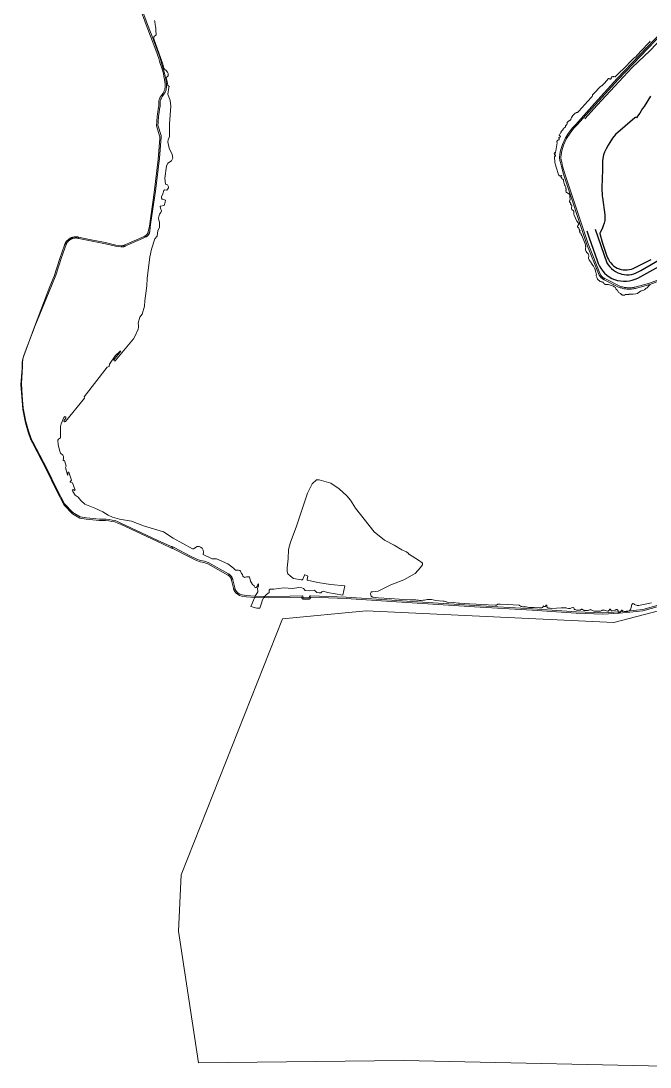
# Model space of a CAD drawing. Header units: millimetres. Extents: x 617751 to 636088, y 68402 to 77988.
# Drawn here: x 626219 to 627453, y 69452 to 71504 of the extents above; entities that cross this region are included whole.
import ezdxf

# ---------------------------------------------------------------- set-up
doc = ezdxf.new("R2010")
doc.units = ezdxf.units.MM
doc.header["$LTSCALE"] = 3
doc.header["$MEASUREMENT"] = 0
for name, color, linetype in [('ALINHAMENTO PREDIAL', 120, 'Continuous'), ('BAIRRO', 30, 'Continuous'), ('NOME LOGRADOURO', 252, 'Continuous'), ('NUMERAÇÃO', 7, 'Continuous'), ('OBRA DE ARTE', 190, 'Continuous')]:
    doc.layers.add(name, color=color, linetype=linetype)

msp = doc.modelspace()

# ---------------------------------------------------------------- linework, layer by layer
at = {"layer": 'ALINHAMENTO PREDIAL'}
msp.add_lwpolyline([(627454, 71356.8), (627441.1, 71336.5), (627438.1, 71332.7), (627433, 71323.6), (627428.6, 71317.7), (627426.6, 71314.4), (627425.2, 71314.7), (627424, 71314.6), (627422.8, 71314.4), (627385.4, 71281.6), (627379.2, 71274.1), (627373.8, 71266), (627370.9, 71260.5), (627367.1, 71253.7), (627363.6, 71246.9), (627361.6, 71241.5), (627359.5, 71230.5), (627359.5, 71228.8), (627359.4, 71223.3), (627359.7, 71219.2), (627359.9, 71212.4), (627358.9, 71195.2), (627358.5, 71177), (627358.9, 71160.6), (627359.7, 71158), (627363.9, 71124.2), (627364.3, 71119.2), (627364.3, 71115.4), (627363.9, 71112.8), (627362.8, 71107.5), (627361.1, 71102.2), (627359.4, 71098.4), (627354.8, 71088.6), (627354.7, 71088), (627354.7, 71087.4), (627359.3, 71070.2), (627368.1, 71043.1), (627369.3, 71039.8), (627371.1, 71036.2), (627373.2, 71032.7), (627375.7, 71029.5), (627378.5, 71026.5), (627381.5, 71023.9), (627384.9, 71021.6), (627388.5, 71019.6), (627392.2, 71018.1), (627396.1, 71016.9), (627400.1, 71016.2), (627404.2, 71015.9), (627408.2, 71016), (627412.3, 71016.5), (627416.2, 71017.5), (627420, 71018.8), (627423.7, 71020.6), (627455.1, 71036.5)], dxfattribs=at)
msp.add_lwpolyline([(627454, 71356.8), (627441.1, 71336.5), (627438.1, 71332.7), (627433, 71323.6), (627428.6, 71317.7), (627426.6, 71314.4), (627425.2, 71314.7), (627424, 71314.6), (627422.8, 71314.4), (627385.4, 71281.6), (627379.2, 71274.1), (627373.8, 71266), (627370.9, 71260.5), (627367.1, 71253.7), (627363.6, 71246.9), (627361.6, 71241.5), (627359.5, 71230.5), (627359.5, 71228.8), (627359.4, 71223.3), (627359.7, 71219.2), (627359.9, 71212.4), (627358.9, 71195.2), (627358.5, 71177), (627358.9, 71160.6), (627359.7, 71158), (627363.9, 71124.2), (627364.3, 71119.2), (627364.3, 71115.4), (627363.9, 71112.8), (627362.8, 71107.5), (627361.1, 71102.2), (627359.4, 71098.4), (627354.8, 71088.6), (627354.7, 71088), (627354.7, 71087.4), (627359.3, 71070.2), (627368.1, 71043.1), (627369.3, 71039.8), (627371.1, 71036.2), (627373.2, 71032.7), (627375.7, 71029.5), (627378.5, 71026.5), (627381.5, 71023.9), (627384.9, 71021.6), (627388.5, 71019.6), (627392.2, 71018.1), (627396.1, 71016.9), (627400.1, 71016.2), (627404.2, 71015.9), (627408.2, 71016), (627412.3, 71016.5), (627416.2, 71017.5), (627420, 71018.8), (627423.7, 71020.6), (627455.1, 71036.5)], dxfattribs=at)
msp.add_lwpolyline([(627454, 71356.8), (627441.1, 71336.5), (627438.1, 71332.7), (627433, 71323.6), (627428.6, 71317.7), (627426.6, 71314.4), (627425.2, 71314.7), (627424, 71314.6), (627422.8, 71314.4), (627385.4, 71281.6), (627379.2, 71274.1), (627373.8, 71266), (627370.9, 71260.5), (627367.1, 71253.7), (627363.6, 71246.9), (627361.6, 71241.5), (627359.5, 71230.5), (627359.5, 71228.8), (627359.4, 71223.3), (627359.7, 71219.2), (627359.9, 71212.4), (627358.9, 71195.2), (627358.5, 71177), (627358.9, 71160.6), (627359.7, 71158), (627363.9, 71124.2), (627364.3, 71119.2), (627364.3, 71115.4), (627363.9, 71112.8), (627362.8, 71107.5), (627361.1, 71102.2), (627359.4, 71098.4), (627354.8, 71088.6), (627354.7, 71088), (627354.7, 71087.4), (627359.3, 71070.2), (627368.1, 71043.1), (627369.3, 71039.8), (627371.1, 71036.2), (627373.2, 71032.7), (627375.7, 71029.5), (627378.5, 71026.5), (627381.5, 71023.9), (627384.9, 71021.6), (627388.5, 71019.6), (627392.2, 71018.1), (627396.1, 71016.9), (627400.1, 71016.2), (627404.2, 71015.9), (627408.2, 71016), (627412.3, 71016.5), (627416.2, 71017.5), (627420, 71018.8), (627423.7, 71020.6), (627455.1, 71036.5)], dxfattribs=at)
at = {"layer": 'BAIRRO', "lineweight": 20}
for points in [[(627972.9, 70478.8), (627381.6, 70324.4), (626895.9, 70347.1), (626732.2, 70331.2), (626532.8, 69829.5), (626527.7, 69719.1), (626567, 69460.9)], [(626567, 69460.9), (626969.7, 69464.9), (627569.8, 69452.3)]]:
    msp.add_lwpolyline(points, dxfattribs=at)
at = {"layer": 'NOME LOGRADOURO'}
for points in [[(627559.1, 71561.7), (627553.6, 71556), (627520.6, 71518.9), (627487, 71482.4), (627453.2, 71446.6), (627418, 71413.2), (627392.4, 71385.6), (627383.7, 71376.4), (627349.2, 71339.1), (627324.9, 71312.4)], [(627328.9, 71092.6), (627333.5, 71078.6), (627349.4, 71034.6), (627351.4, 71028.8), (627353.9, 71023.1), (627357.1, 71017.8), (627360.7, 71012.8), (627363.6, 71009.6), (627368, 71005.7), (627372.8, 71002.3), (627378, 70999.4), (627383.4, 70997.1), (627389, 70995.3), (627394.8, 70994.2), (627400.6, 70993.6), (627406.5, 70993.7), (627412.3, 70994.4), (627418.1, 70995.7), (627423.7, 70997.6), (627429, 71000), (627571.8, 71079), (627583.4, 71086.2), (627613, 71103.3)], [(627345, 71095.9), (627368.3, 71029.7), (627371, 71025.6), (627374, 71021.8), (627377.5, 71018.4), (627381.3, 71015.3), (627385.3, 71012.6), (627389.7, 71010.4), (627394.2, 71008.6), (627397.7, 71007.6), (627402.3, 71006.8), (627407, 71006.4), (627411.7, 71006.6), (627416.4, 71007.2), (627421, 71008.3), (627425.4, 71009.9), (627429.7, 71011.9), (627433.7, 71014.4), (627434.6, 71015), (627559.8, 71087.1)]]:
    msp.add_lwpolyline(points, dxfattribs=at)
at = {"layer": 'NUMERAÇÃO', "lineweight": 20}
for points in [[(626480.5, 71504.9), (626481.2, 71503.1), (626481.3, 71501.4), (626482.3, 71498.9), (626482.3, 71497.3), (626482.7, 71493.1), (626483.2, 71490.1), (626483.7, 71488), (626483.7, 71486.3), (626483.5, 71483.6), (626483.5, 71482), (626483.9, 71480.5), (626484.2, 71478.8), (626484, 71477.2), (626483, 71475.8), (626481, 71474.6), (626479.3, 71473.1), (626479.3, 71471.9), (626479.6, 71469.4), (626492.9, 71432.9), (626497, 71419.2), (626499.4, 71411.8), (626501.4, 71408.9), (626503.5, 71407), (626506.5, 71403.8), (626507.4, 71401), (626507.4, 71398.6), (626507.4, 71396.9), (626506.5, 71395.5), (626505.7, 71394.6), (626503.8, 71393.1), (626505.4, 71385.3), (626506.7, 71377.6), (626507, 71377.1), (626507.5, 71376.9), (626508.4, 71376.8), (626508.9, 71376.6), (626509.2, 71376.2), (626509.3, 71375.7), (626509.1, 71374), (626507.2, 71360.5), (626511.6, 71348.2), (626512.8, 71336.8), (626510.4, 71302.7), (626510.4, 71277.4), (626507.6, 71271.1), (626507, 71267), (626509.4, 71255), (626515.7, 71242.2), (626516.8, 71235.3), (626514.4, 71230.2), (626506.9, 71225), (626504.5, 71219.4), (626501.1, 71195.8), (626502.7, 71184.3), (626506.4, 71182.9), (626508.2, 71179.2), (626508.1, 71177.1), (626504.8, 71172.5), (626500.1, 71172.8), (626498.9, 71172), (626497.2, 71165.2), (626494.6, 71159.4), (626494.4, 71156.5), (626495.6, 71154.6), (626502.2, 71152.8), (626502, 71148.7), (626499.8, 71142.1), (626492.8, 71141.2), (626492.2, 71140.5), (626492.3, 71137.1), (626494.4, 71131.8), (626493.3, 71128.5), (626490.4, 71125.2), (626488.8, 71117.4), (626489.4, 71113.3), (626490.9, 71109.7), (626490.8, 71098.9), (626487.6, 71093.1), (626485.8, 71081.9), (626481.7, 71076.7), (626474.7, 71056.6), (626471.7, 71041.8), (626466.1, 70999.4), (626465.9, 70984.8), (626461.7, 70955.2), (626460.9, 70944.7), (626456.4, 70929.3), (626452.1, 70923.5), (626448.9, 70911.2), (626449.2, 70906.6), (626449.4, 70903.8), (626448.6, 70899.7), (626443.1, 70886.7), (626439.5, 70880.8), (626403.6, 70837.3), (626401.7, 70837.6), (626400.8, 70839.7), (626414.5, 70856.5), (626413.3, 70856.7), (626403.5, 70847.2), (626392.6, 70831.2), (626391.6, 70826.7), (626387.8, 70825.2), (626342.9, 70766.8), (626343.6, 70764.6), (626305.9, 70718.8), (626304.5, 70717.9), (626303.2, 70719.7), (626306.6, 70724.8), (626306.7, 70726.9), (626305.1, 70728.2), (626303.1, 70726.3), (626297.8, 70713.9), (626296.4, 70708.5), (626296.1, 70686.8), (626292.5, 70684.1), (626291.5, 70681.9), (626292.1, 70672.6), (626294.8, 70660.4), (626296.6, 70656.3), (626300.7, 70652.6), (626302.2, 70649.9), (626302.6, 70647), (626301.5, 70641.6), (626304, 70641.9), (626307.4, 70630.9), (626306.4, 70628.6), (626310.2, 70613.7), (626311, 70613.3), (626310.6, 70617.5), (626311.2, 70619.3), (626312.6, 70619), (626317.7, 70603.4), (626315.5, 70600.5), (626315.6, 70599.4), (626319.7, 70598.3), (626324.9, 70583.6), (626323.6, 70583.1), (626321.4, 70584.9), (626320.3, 70584.7), (626319.6, 70583.6), (626320.3, 70581.2), (626325.3, 70574.3), (626331.1, 70570.1), (626336.5, 70563.6), (626344.3, 70556.5), (626350.5, 70553.9), (626363.5, 70548.7), (626379.5, 70541.4), (626390, 70534.7), (626398.4, 70531), (626411.9, 70527.3), (626435.7, 70523), (626459.4, 70513.8), (626498.6, 70502), (626517.4, 70490), (626555.4, 70469.1), (626557.6, 70468.8), (626564.4, 70473.2), (626568.4, 70473.3), (626571.2, 70472.4), (626574.3, 70470), (626576.4, 70466.4), (626577.1, 70462.3), (626576.4, 70457.6), (626593.8, 70449.5), (626602.6, 70449.4), (626624.7, 70439.3), (626629.8, 70435.4), (626635.6, 70430.9), (626639.4, 70426.9), (626645.3, 70427.1), (626648, 70426.2), (626649.5, 70424.7), (626651.5, 70420.2), (626653.5, 70418.6), (626654.4, 70415.4), (626657.5, 70412.5), (626661.3, 70413.9), (626665.6, 70414.2), (626666.9, 70413.6), (626668.8, 70405.6), (626673, 70399), (626676, 70396.2), (626678.5, 70392.5), (626680.2, 70392.8), (626683.6, 70396.9), (626683.5, 70399.4), (626684.8, 70399.9), (626685, 70396.2), (626682.9, 70390.7), (626683.7, 70386.2), (626683.4, 70384.2), (626678, 70375.7), (626672.1, 70361.5), (626669.6, 70355.5), (626681.3, 70352.7), (626687.7, 70352.3)], [(627453.2, 70986.4), (627451.8, 70985.7), (627450.6, 70984.9), (627449.8, 70984.2), (627449.4, 70983.7), (627448.6, 70982.2), (627448.1, 70981.6), (627447.2, 70981), (627445.3, 70980), (627444.6, 70979.6), (627443.9, 70978.9), (627442.8, 70977.6), (627442.3, 70977.2), (627441.7, 70976.8), (627440.8, 70976.4), (627438.9, 70975.8), (627435.2, 70974.7), (627433.3, 70973.9), (627432.4, 70973.2), (627430.9, 70971.6), (627429.9, 70970.7), (627429.2, 70970.2), (627428.2, 70969.9), (627424.9, 70969.2), (627419.6, 70968.5), (627418.2, 70968.4), (627414.5, 70968.6), (627413.6, 70968.5), (627411.9, 70968.1), (627411.2, 70968), (627406.2, 70967.9), (627405.7, 70967.8), (627404.9, 70967.5), (627403, 70966.5), (627401.8, 70966.1), (627400.9, 70966.1), (627399.7, 70966.2), (627398.9, 70966.4), (627398.1, 70966.8), (627397.3, 70967.2), (627396.6, 70967.8), (627395.3, 70969.2), (627394.9, 70969.6), (627393.5, 70970.2), (627392, 70971), (627391.3, 70971.7), (627390.4, 70972.9), (627388.8, 70976.1), (627387.6, 70977), (627386.7, 70977.9), (627386, 70979), (627385, 70981.2), (627382.4, 70983), (627381, 70983.8), (627377.2, 70985.2), (627373.3, 70986.8), (627371.5, 70987.4), (627369.8, 70987.6), (627367.3, 70987.3), (627365.4, 70987.2), (627364.8, 70987.4), (627363.4, 70988.4), (627362.5, 70989.3), (627361.3, 70990.7), (627360.1, 70991.7), (627358.8, 70992.3), (627357, 70992.8), (627355.2, 70993.5), (627353.9, 70994.2), (627352.8, 70994.9), (627351.8, 70995.7), (627350.4, 70996.9), (627349.6, 70998.1), (627349.3, 70998.8), (627348.2, 71001.6), (627347.5, 71004.2), (627347.3, 71005.8), (627347.6, 71007.7), (627347.5, 71008.6), (627346.6, 71011.3), (627345.5, 71016), (627345.2, 71017.2), (627344.9, 71017.9), (627343.9, 71019.6), (627342.8, 71022.2), (627342.2, 71023.1), (627340.9, 71024.5), (627339.9, 71025.8), (627338.9, 71027.3), (627338.5, 71028.5), (627338.1, 71029.3), (627335.9, 71031.8), (627335.6, 71032.4), (627335.1, 71034), (627333.3, 71036), (627332.6, 71037.1), (627332.4, 71038), (627332.4, 71039.1), (627332.9, 71043.5), (627332.8, 71044.4), (627332.2, 71045.8), (627331.3, 71047.4), (627330.8, 71048.2), (627328.8, 71050.3), (627327.6, 71051.9), (627326.8, 71053.5), (627326.2, 71055.3), (627326, 71056.4), (627326, 71058), (627326.2, 71058.9), (627326.8, 71061.4), (627326.8, 71062.1), (627326.6, 71062.8), (627326.1, 71064.6), (627325.4, 71067), (627322.9, 71073.4), (627319.2, 71083.7), (627317.8, 71085.1), (627317.5, 71085.9), (627317, 71087.7), (627315.7, 71088.5), (627315, 71089.6), (627314.8, 71090.7), (627315, 71091.3), (627315.5, 71092.5), (627315.3, 71093), (627314.1, 71095), (627313.2, 71097.7), (627313, 71098.1), (627311.2, 71099.8), (627310.8, 71100.5), (627310.7, 71101.8), (627311.1, 71102.8), (627311.7, 71103.8), (627314, 71106.7), (627313.7, 71107.1), (627312.5, 71107.9), (627311.4, 71108.8), (627310.3, 71110.2), (627309.4, 71111.8), (627303.9, 71123.2), (627303.6, 71124.3), (627303.3, 71126.2), (627303.2, 71127.3), (627303.4, 71130.1), (627303.1, 71131.3), (627302.6, 71132.1), (627301.4, 71133.3), (627300.2, 71133.7), (627299.5, 71134.4), (627299.1, 71136.2), (627298.6, 71137.6), (627298.5, 71138.4), (627298.6, 71139.2), (627299.2, 71140), (627299.5, 71140.5), (627299.6, 71141.5), (627299.3, 71142.2), (627298.8, 71142.9), (627297.4, 71144.1), (627297, 71145), (627297.2, 71146.4), (627297.1, 71147.1), (627296.7, 71147.6), (627295, 71149.2), (627294.7, 71149.9), (627294.7, 71150.7), (627294.9, 71151.4), (627295.5, 71152.5), (627296.2, 71153.6), (627296.5, 71154.2), (627296.4, 71154.7), (627296, 71156.1), (627295.7, 71157.6), (627295.5, 71160.1), (627295.3, 71162.9), (627294.4, 71164.4), (627293.8, 71165.7), (627292.3, 71166), (627291.7, 71166.2), (627290.8, 71167.1), (627289.4, 71167.5), (627288.9, 71167.8), (627288.2, 71168.6), (627288, 71171.6), (627288.1, 71172.3), (627288.5, 71173.3), (627288.5, 71174.1), (627287.9, 71175.1), (627287.8, 71175.7), (627287.9, 71177.6), (627287.5, 71178.5), (627286.1, 71180.7), (627284.8, 71183), (627284.5, 71185.5), (627283.9, 71188), (627283.4, 71191.1), (627283.2, 71192.1), (627282.8, 71192.9), (627282.2, 71193.6), (627281.6, 71194), (627280, 71194.8), (627279.8, 71195.3), (627279.6, 71196.3), (627279.2, 71197.1), (627277.8, 71198.3), (627277.7, 71199.1), (627278.2, 71199.7), (627278.8, 71200.2), (627279.4, 71200.5), (627280.1, 71201.1), (627279.5, 71201), (627277.1, 71200.5), (627276.2, 71200.4), (627275.4, 71200.6), (627274.7, 71201.1), (627274.1, 71201.8), (627273.6, 71202.8), (627268.7, 71217.5), (627267.5, 71222.1), (627266.4, 71226.7), (627265.9, 71230.1), (627265.5, 71234.6), (627265.4, 71236.7), (627265.5, 71237.8), (627266, 71238.5), (627267.1, 71239.2), (627267.3, 71240), (627267.3, 71241.1), (627267.2, 71241.6), (627266.6, 71241.9), (627266, 71241.3), (627265.6, 71241.6), (627265.3, 71242.6), (627265.1, 71244.7), (627265.5, 71246), (627266.1, 71245.9), (627266.9, 71244.7), (627267.3, 71245.1), (627267.5, 71247.1), (627267.8, 71249.2), (627270.6, 71265.1), (627269.9, 71267), (627270, 71267.5), (627270.4, 71268.2), (627271, 71268.5), (627271, 71269.3), (627271.4, 71270), (627272.3, 71270.6), (627273, 71270.8), (627274.2, 71271.2), (627274.3, 71271.8), (627274.3, 71273.1), (627274.5, 71274), (627274.1, 71274.5), (627274.1, 71275), (627274.5, 71275.4), (627276.3, 71276.3), (627276.8, 71276.8), (627277, 71277.5), (627276.7, 71278.3), (627275.1, 71279.8), (627274.7, 71280.4), (627274.8, 71281.2), (627275.4, 71282), (627276.4, 71282.7), (627278.1, 71285.2), (627278.3, 71285.8), (627278.5, 71287.6), (627278.8, 71288.1), (627279.3, 71288.4), (627279.9, 71288.7), (627280.6, 71289.1), (627281.4, 71289.8), (627282.2, 71291.3), (627282.4, 71292.2), (627282.5, 71293.1), (627282.8, 71293.6), (627283.2, 71294), (627284.4, 71294.4), (627285.2, 71294.7), (627286, 71295.4), (627286.8, 71296.6), (627287, 71298), (627287.3, 71298.5), (627289.5, 71301.4), (627290.3, 71302.5), (627290.5, 71303.2), (627290.2, 71303.9), (627290.1, 71304.4), (627290.6, 71305.2), (627291.6, 71306.5), (627292.9, 71307.7), (627294, 71308.5), (627295.2, 71308.8), (627295.8, 71309.1), (627296.5, 71309.7), (627297.2, 71310.7), (627297.6, 71311.4), (627298.1, 71313), (627299, 71314.7), (627301.3, 71318.8), (627302.5, 71320.4), (627304.8, 71322.4), (627306, 71323.2), (627308, 71324.2), (627308.8, 71324.5), (627309.8, 71324.6), (627310.6, 71325), (627311.4, 71325.6), (627313.2, 71327.4), (627330.7, 71347.2), (627337.9, 71354.5), (627339.1, 71355.9), (627339.9, 71357.1), (627340.1, 71357.6), (627340.3, 71359.1), (627340.5, 71359.7), (627341, 71360.4), (627342.5, 71362.2), (627355.4, 71375.5), (627356.8, 71376.6), (627357.3, 71376.8), (627358.7, 71377.2), (627359.1, 71377.6), (627363.3, 71382.4), (627371.5, 71391.2), (627372.5, 71391.7), (627374, 71390.5), (627374.6, 71390.2), (627375.2, 71390.2), (627375.7, 71390.6), (627377, 71392.5), (627377.3, 71393.2), (627377.7, 71394.9), (627378.3, 71395), (627379.9, 71394.8), (627380.6, 71394.9), (627381.5, 71395.3), (627382.1, 71395.2), (627383.7, 71394.8), (627384.2, 71394.9), (627385.3, 71395.5), (627386.2, 71396.3), (627389.2, 71399.2), (627392.9, 71403.1), (627400.5, 71410.3), (627418.6, 71428.8), (627420.4, 71430.5), (627423.6, 71433), (627424.7, 71434), (627427.1, 71436.7), (627448.7, 71459.5), (627452, 71462.7), (627453.3, 71464.3)], [(626687.7, 70352.3), (626690.2, 70360.4), (626692.8, 70368.9), (626695, 70373.2), (626700.8, 70379.1), (626705.8, 70383.1), (626705.9, 70387.9), (626707.9, 70389.8), (626714.8, 70389.8), (626734.6, 70392.2), (626751.4, 70391.1), (626763.9, 70392.8), (626769.8, 70392.4), (626772.8, 70391.3), (626776.5, 70387), (626785.2, 70386.3), (626794.1, 70387.6), (626796.1, 70386.6), (626799.4, 70383.2), (626803.6, 70382.2), (626807.1, 70382.5), (626808.8, 70384.5), (626811.9, 70385.6), (626820.4, 70383.2), (626850.2, 70377.9), (626854.3, 70396.2), (626826, 70398.8), (626800.9, 70402.7), (626780.9, 70407.5), (626780.6, 70408), (626780.5, 70408.5), (626781.3, 70415.1), (626781.1, 70415.5), (626780.7, 70415.9), (626775.8, 70417.7), (626775.3, 70417.5), (626775, 70417.1), (626771.5, 70409.2), (626771.1, 70408.7), (626770.6, 70408.3), (626770.1, 70408), (626769.5, 70407.7), (626768.9, 70407.7), (626768.3, 70407.7), (626753.4, 70410.5), (626747.8, 70415.1), (626747.2, 70415.9), (626742.3, 70420.1), (626741.2, 70424.6), (626741.3, 70431.5), (626743.3, 70449.1), (626743.9, 70467.3), (626747.6, 70481.6), (626758.9, 70511.1), (626781.2, 70578.3), (626790.3, 70596.2), (626798.4, 70603.9), (626803.8, 70604.2), (626826.8, 70597.9), (626843.1, 70586.3), (626858.3, 70573), (626865.1, 70564.4), (626875.3, 70548.4), (626911.7, 70502.1), (626932.2, 70485.9), (626950.9, 70475.9), (626966.2, 70466.9), (626974.4, 70463.2), (626974.9, 70462.9), (626979.3, 70459.5), (626980.6, 70457.9), (626981.1, 70457.5), (626998.9, 70446.4), (627005.9, 70441.1), (627006.3, 70440.7), (627006.6, 70440.1), (627006.7, 70439.5), (627006.6, 70437.7), (627006.4, 70437.1), (627006, 70436.6), (627002.7, 70431.9), (626992, 70420.4), (626970.2, 70407.7), (626944.3, 70398.2), (626919.5, 70385.6), (626914.5, 70385), (626908.5, 70384.6), (626906.8, 70384.2), (626905.8, 70383.7), (626905.2, 70382.8), (626904.8, 70381.5), (626904.8, 70380.5), (626904.9, 70378.9), (626905.2, 70378), (626905.9, 70376.2), (626906.3, 70375.6), (626907.2, 70374.9), (626908.2, 70374.6), (626909.4, 70374.3), (626919.4, 70373), (626942.3, 70371.6), (626970.2, 70369.6), (626981.8, 70369), (626993.2, 70368.6), (626995.2, 70368.4), (626998.6, 70367.8), (627000.5, 70367.7), (627003.8, 70367.7), (627007.6, 70368), (627010.2, 70368.3), (627015.7, 70369.2), (627018.1, 70369.4), (627020.2, 70369.5), (627022.2, 70369.4), (627024.1, 70369.2), (627030.1, 70368), (627032.2, 70367.7), (627047.3, 70366.2), (627048.9, 70366), (627051.5, 70365.4), (627052.8, 70364.9), (627053.7, 70364.7), (627055.1, 70364.5), (627068.3, 70363.5), (627076.3, 70362.5), (627079.2, 70362.3), (627098.9, 70361.2), (627111.7, 70360.6), (627123.1, 70359.9), (627135.3, 70359), (627149.1, 70358.1), (627150.8, 70358.3), (627151.9, 70358.6), (627152.6, 70358.9), (627153.6, 70359.8), (627154, 70360.1), (627154.7, 70360.3), (627155.6, 70360.4), (627158.9, 70360.3), (627173.1, 70359.7), (627195.9, 70358), (627197, 70357.7), (627199.2, 70356.3), (627200.4, 70355.7), (627201.4, 70355.4), (627203, 70355.1), (627204.9, 70355), (627208.3, 70355.1), (627210, 70355), (627212.5, 70354.7), (627215, 70354), (627216.2, 70353.9), (627225.8, 70353.6), (627235.7, 70353), (627238.1, 70352.9), (627239.3, 70353), (627240.4, 70353.3), (627241.7, 70353.8), (627242.4, 70354.2), (627242.8, 70354.6), (627243.3, 70356.3), (627243.8, 70357), (627243.9, 70356.1), (627244.3, 70355.7), (627245, 70355.5), (627245.5, 70355.4), (627246.7, 70355.6), (627247.3, 70356), (627247.9, 70356.4), (627249.1, 70358), (627249.7, 70358.4), (627250.2, 70358.2), (627250.2, 70356.8), (627250.2, 70356.1), (627250.5, 70355.2), (627251, 70354.3), (627251.6, 70353.4), (627252.3, 70353), (627253.2, 70352.6), (627253.9, 70352.5), (627256.9, 70352.2), (627260.5, 70352.1), (627278.4, 70353), (627284.4, 70353.1), (627288.5, 70352.9), (627289.9, 70352.7), (627292.8, 70351.9), (627294, 70351.7), (627294.9, 70351.7), (627296.3, 70351.9), (627298.6, 70352.8), (627301.7, 70353.9), (627302.3, 70353.9), (627303.3, 70353.4), (627303.8, 70351.3), (627304.1, 70350.7), (627304.8, 70350.1), (627305.7, 70349.5), (627307.4, 70348.9), (627308.6, 70348.7), (627310.3, 70348.4), (627314, 70348.4), (627315.2, 70348.5), (627315.8, 70348.6), (627316.3, 70348.9), (627317.8, 70350), (627318.3, 70350.2), (627318.9, 70350.2), (627319.6, 70350.1), (627320.3, 70349.8), (627322.4, 70348.4), (627323, 70348.2), (627323.8, 70348), (627329.3, 70348), (627331.3, 70348.1), (627332.5, 70348.3), (627334.9, 70349.4), (627336, 70349.5), (627336.7, 70349.4), (627337.5, 70349.1), (627338.4, 70348.6), (627339.8, 70347.7), (627341.1, 70347.1), (627343, 70346.8), (627345.2, 70346.7), (627353.5, 70346.6), (627355, 70346.7), (627356, 70346.8), (627357.2, 70347.3), (627358.5, 70348), (627359.2, 70348.4), (627360.2, 70348.7), (627362, 70348.7), (627363.8, 70348.4), (627369.5, 70346.7), (627370.4, 70346.5), (627371, 70346.7), (627372.1, 70347.6), (627372.6, 70348.3), (627373.9, 70350.4), (627374.6, 70350.4), (627375.2, 70350), (627375.7, 70349.4), (627376.1, 70348.3), (627376.6, 70347.6), (627377, 70347.2), (627377.7, 70347), (627379.1, 70347.1), (627383.6, 70348.3), (627384.8, 70348.6), (627386.4, 70349.5), (627387.7, 70349.6), (627388.6, 70349.4), (627389.2, 70348.9), (627389.7, 70348.3), (627390, 70347.7), (627390.2, 70347), (627390.4, 70345.1), (627390.6, 70344.1), (627391.4, 70343.1), (627392.2, 70343.2), (627393.3, 70343.6), (627394.4, 70344.3), (627395.1, 70345), (627395.8, 70345.9), (627395.9, 70346.5), (627396, 70348), (627396.7, 70348.5), (627397.3, 70348.3), (627399.4, 70347.2), (627400.5, 70346.6), (627402, 70346.2), (627403.8, 70345.9), (627406, 70345.8), (627409.2, 70346.1), (627410.7, 70346.4), (627411.7, 70346.9), (627412.6, 70347.5), (627413.4, 70348.4), (627414.2, 70349.5), (627414.9, 70350.8), (627415.4, 70352.1), (627415.8, 70353.3), (627416.2, 70357.4), (627416.5, 70358.4), (627417, 70359.3), (627417.8, 70360.4), (627418.4, 70361), (627419.4, 70361.3), (627420.2, 70361.1), (627421.2, 70360.7), (627422.7, 70359.6), (627424, 70358.9), (627426.2, 70358.1), (627427.7, 70357.8), (627429.1, 70357.6), (627431.1, 70357.6), (627433.8, 70358), (627440, 70359.3), (627455.7, 70363.2)]]:
    msp.add_lwpolyline(points, dxfattribs=at)
at = {"layer": 'OBRA DE ARTE', "lineweight": 20}
for points in [[(626452.1, 71530.6), (626464.6, 71496.7), (626476.2, 71466.1), (626485.3, 71441.8), (626487.4, 71436.1), (626489.1, 71430.6), (626491.4, 71422.7), (626495.6, 71409.6), (626498.2, 71401), (626499.3, 71395.4), (626500.5, 71389.5), (626501.8, 71380.1), (626501.9, 71375.6), (626500.9, 71369.7), (626499.2, 71365.9), (626497.2, 71362), (626494.7, 71358.3), (626492.2, 71354.6), (626490.6, 71352.1), (626489.8, 71349.8), (626489.5, 71347.6), (626489.4, 71345.7), (626489.5, 71343.6), (626489.6, 71341.1), (626489.4, 71337.6), (626488.3, 71331.5), (626487.1, 71325.8), (626486.5, 71321.2), (626486.1, 71317.5), (626485.4, 71306.1), (626484.7, 71298.8)], [(626487.4, 71298.6), (626488, 71306), (626488.7, 71317.3), (626489.1, 71320.9), (626489.7, 71325.3), (626490.9, 71331), (626492.1, 71337.3), (626492.2, 71341.1), (626492.1, 71343.7), (626492.1, 71345.7), (626492.1, 71347.3), (626492.4, 71349.2), (626493, 71351), (626494.4, 71353.1), (626496.8, 71356.8), (626499.4, 71360.7), (626501.5, 71364.7), (626503.5, 71368.9), (626504.5, 71375.4), (626504.4, 71380.3), (626503.1, 71390), (626501.9, 71395.9), (626500.7, 71401.7), (626498.1, 71410.4), (626494, 71423.4), (626491.6, 71431.3), (626489.9, 71436.9), (626487.8, 71442.7), (626478.6, 71467.1), (626467, 71497.6), (626454.5, 71531.6)], [(627475.8, 71483), (627388.4, 71391.4), (627343.8, 71342.1), (627307.1, 71301.4), (627301, 71294.8), (627294.2, 71285.9), (627287, 71275.1), (627280.9, 71261.7), (627277.3, 71249.9), (627275.8, 71242.9), (627275.6, 71236.3), (627276, 71230.7), (627277, 71226.5), (627278.9, 71218.5), (627283, 71203.6), (627329.2, 71066), (627353.4, 71005.4), (627353.8, 71004.7), (627354.2, 71004.1), (627354.7, 71003.5), (627355.1, 71002.9), (627355.6, 71002.3), (627356.1, 71001.7), (627356.6, 71001.1), (627357.2, 71000.6), (627357.7, 71000.1), (627358.3, 70999.5), (627358.9, 70999.1), (627359.5, 70998.6), (627360.1, 70998.2), (627360.8, 70997.7), (627361.4, 70997.3), (627362.1, 70997), (627362.8, 70996.6), (627392.5, 70981.7), (627394.3, 70981.1), (627396.1, 70980.5), (627398, 70980), (627399.8, 70979.5), (627401.7, 70979.1), (627403.5, 70978.8), (627405.4, 70978.6), (627407.3, 70978.4), (627409.2, 70978.2), (627411.1, 70978.2), (627413, 70978.2), (627414.9, 70978.3), (627416.8, 70978.4), (627418.7, 70978.6), (627420.6, 70978.9), (627422.4, 70979.2), (627424.3, 70979.6), (627426.1, 70980.1), (627452.6, 70987.2), (627585, 71037.4)], [(627584, 71039.9), (627451.8, 70989.7), (627425.5, 70982.6), (627423.7, 70982.2), (627421.9, 70981.8), (627420.2, 70981.5), (627418.4, 70981.2), (627416.6, 70981), (627414.8, 70980.9), (627413, 70980.8), (627411.2, 70980.8), (627409.4, 70980.9), (627407.6, 70981), (627405.8, 70981.2), (627404, 70981.4), (627402.2, 70981.7), (627400.5, 70982.1), (627398.7, 70982.5), (627397, 70983), (627395.3, 70983.5), (627393.6, 70984.1), (627364, 70998.9), (627363.4, 70999.2), (627362.8, 70999.6), (627362.2, 70999.9), (627361.7, 71000.3), (627361.1, 71000.7), (627360.6, 71001.1), (627360.1, 71001.5), (627359.6, 71001.9), (627359.1, 71002.4), (627358.6, 71002.9), (627358.2, 71003.3), (627357.7, 71003.8), (627357.3, 71004.4), (627356.9, 71004.9), (627356.5, 71005.4), (627356.1, 71006), (627355.8, 71006.6), (627331.6, 71066.9), (627285.5, 71204.4), (627281.4, 71219.2), (627279.6, 71227.1), (627278.6, 71231.2), (627278.2, 71236.4), (627278.5, 71242.5), (627279.8, 71249.3), (627283.4, 71260.8), (627289.3, 71273.8), (627296.4, 71284.4), (627303, 71293.1), (627309.1, 71299.7), (627345.7, 71340.3), (627390.3, 71389.6), (627477.7, 71481.2)], [(626484.7, 71298.8), (626491.4, 71277), (626491.2, 71273.5), (626487.8, 71232.2), (626480.3, 71168), (626470.7, 71102), (626468.6, 71090.8), (626468.5, 71090), (626468.3, 71089.2), (626468, 71088.5), (626467.7, 71087.8), (626467.3, 71087.1), (626466.9, 71086.4), (626466.4, 71085.8), (626465.9, 71085.2), (626465.2, 71084.5), (626464.5, 71083.9), (626463.8, 71083.3), (626463, 71082.8), (626462.2, 71082.3), (626461.4, 71081.9), (626460.5, 71081.5), (626436.6, 71070.7), (626421.6, 71064.3), (626420.9, 71064), (626420.1, 71063.8), (626419.3, 71063.6), (626418.5, 71063.5), (626417.7, 71063.4), (626416.9, 71063.3), (626416.1, 71063.4), (626415.3, 71063.4), (626404.9, 71064.7), (626383.9, 71069.5), (626353.2, 71075.5), (626332, 71080.3), (626331.2, 71080.4), (626330.4, 71080.6), (626329.6, 71080.7), (626328.8, 71080.8), (626327.9, 71080.8), (626327.1, 71080.8), (626326.3, 71080.8), (626325.5, 71080.8), (626324.7, 71080.7), (626323.8, 71080.7), (626323, 71080.5), (626322.2, 71080.4), (626321.4, 71080.2), (626320.6, 71080), (626319.8, 71079.8), (626319, 71079.5), (626318.3, 71079.3), (626317.5, 71078.9), (626316.7, 71078.6), (626316, 71078.2), (626315.3, 71077.9), (626314.6, 71077.5), (626313.9, 71077), (626313.2, 71076.6), (626312.5, 71076.1), (626311.9, 71075.6), (626311.2, 71075), (626310.6, 71074.5), (626310, 71073.9), (626309.4, 71073.3), (626308.9, 71072.7), (626308.4, 71072.1), (626307.8, 71071.4), (626307.4, 71070.8), (626306.9, 71070.1), (626306.5, 71069.4), (626306, 71068.7), (626305.6, 71068), (626305.3, 71067.2), (626304.9, 71066.5), (626304.6, 71065.7), (626304.3, 71064.9), (626304.1, 71064.2), (626295.3, 71038.3), (626283.9, 71003.7), (626275.4, 70983.3), (626245.6, 70904.5), (626224.3, 70847.4), (626223.8, 70845.7), (626223.2, 70844.1), (626222.8, 70842.4), (626222.3, 70840.7), (626222, 70839), (626221.7, 70837.3), (626221.4, 70835.5), (626221.2, 70833.8), (626221.1, 70832), (626221, 70830.3), (626221, 70828.5), (626221.1, 70826.8), (626221.2, 70825.1), (626221.3, 70823.3), (626218.8, 70790.5), (626220.3, 70767.3), (626222.5, 70742.1), (626227.6, 70716.1), (626232.9, 70697.5), (626238.3, 70682.9), (626241.5, 70676.5), (626268.9, 70624.1), (626288.4, 70583.4), (626303.6, 70554.5), (626320, 70537.3), (626326.2, 70533.4), (626334.3, 70528.9), (626346.9, 70527.1), (626359.6, 70525.7), (626372.3, 70524.7), (626385, 70524.1), (626391.3, 70523.7), (626397, 70522.6), (626402.7, 70521.5), (626408.9, 70519.3), (626414, 70516.9), (626485.2, 70483.6), (626512.9, 70471.1), (626513.9, 70470.7), (626515, 70470.3), (626516, 70469.9), (626517, 70469.5), (626518, 70469), (626550.4, 70452.3), (626562.9, 70446.2), (626570.7, 70443.5), (626577.9, 70442), (626585.2, 70439.5), (626624.8, 70417.3), (626625.3, 70417), (626625.8, 70416.7), (626626.2, 70416.4), (626626.6, 70416), (626627.1, 70415.6), (626627.5, 70415.3), (626627.9, 70414.9), (626628.3, 70414.5), (626628.6, 70414.1), (626629, 70413.6), (626629.3, 70413.2), (626629.7, 70412.7), (626630, 70412.3), (626630.3, 70411.8), (626630.5, 70411.3), (626630.8, 70410.8), (626631, 70410.3), (626631.3, 70409.8), (626631.5, 70409.3), (626631.7, 70408.8), (626631.8, 70408.3), (626632, 70407.7), (626632.1, 70407.2), (626635.8, 70391.5), (626635.9, 70390.9), (626636.1, 70390.3), (626636.2, 70389.8), (626636.4, 70389.2), (626636.6, 70388.6), (626636.8, 70388), (626637, 70387.5), (626637.3, 70386.9), (626637.6, 70386.4), (626637.9, 70385.9), (626638.2, 70385.4), (626638.5, 70384.9), (626638.9, 70384.4), (626639.2, 70383.9), (626639.6, 70383.4), (626640, 70383), (626640.4, 70382.5), (626640.8, 70382.1), (626641.3, 70381.7), (626641.7, 70381.3), (626642.2, 70380.9), (626642.7, 70380.5), (626643.2, 70380.2), (626643.7, 70379.9), (626647.3, 70377.6), (626652.1, 70375.9), (626660.5, 70374.5), (626678, 70373.5), (626703.7, 70372.4), (626746.7, 70373.1), (626769.4, 70374.2), (626769.5, 70373.5), (626769.7, 70372.9), (626769.9, 70372.3), (626770.3, 70371.8), (626770.7, 70371.3), (626771.1, 70370.9), (626771.7, 70370.5), (626772.2, 70370.2), (626772.9, 70370), (626773.5, 70369.9), (626782.5, 70369.8), (626783, 70369.9), (626783.6, 70370), (626784.1, 70370.2), (626784.6, 70370.4), (626785.1, 70370.7), (626785.5, 70371), (626785.9, 70371.3), (626786.3, 70371.8), (626786.6, 70372.2), (626786.9, 70372.7), (626787.1, 70373.2), (626787.3, 70373.7), (626857, 70371.3), (626955.8, 70364.7), (627108.8, 70355.1), (627221.8, 70348.2), (627308.1, 70342.7), (627360.1, 70340.6), (627393.3, 70342.7), (627426.4, 70345.8), (627439, 70347.2), (627565.2, 70382.7)], [(627563.9, 70385.1), (627438.5, 70349.8), (627426.1, 70348.5), (627393.1, 70345.4), (627360.1, 70343.2), (627308.3, 70345.4), (627222, 70350.9), (627109, 70357.8), (626955.9, 70367.3), (626857.1, 70373.9), (626786.9, 70376.5), (626786.4, 70376.5), (626785.9, 70376.3), (626785.4, 70376), (626785.1, 70375.5), (626784.9, 70375), (626784.8, 70374.5), (626784.6, 70373.9), (626784.3, 70373.5), (626783.9, 70373.1), (626783.5, 70372.8), (626783, 70372.6), (626782.4, 70372.5), (626774, 70372.5), (626773.4, 70372.6), (626773, 70372.8), (626772.5, 70373.2), (626772.2, 70373.6), (626772.1, 70374.1), (626772, 70374.7), (626772.1, 70375.2), (626772.1, 70375.7), (626772, 70376.2), (626771.6, 70376.6), (626771.1, 70376.9), (626746.6, 70375.7), (626703.7, 70375), (626678.1, 70376.2), (626660.8, 70377.2), (626652.7, 70378.4), (626648.5, 70380), (626645.1, 70382.1), (626644.6, 70382.4), (626644.2, 70382.7), (626643.8, 70383), (626643.4, 70383.3), (626643, 70383.7), (626642.6, 70384), (626642.3, 70384.4), (626641.9, 70384.8), (626641.6, 70385.1), (626641.3, 70385.6), (626641, 70386), (626640.7, 70386.4), (626640.4, 70386.8), (626640.1, 70387.3), (626639.9, 70387.7), (626639.6, 70388.2), (626639.4, 70388.6), (626639.2, 70389.1), (626639, 70389.6), (626638.9, 70390.1), (626638.7, 70390.6), (626638.6, 70391.1), (626638.5, 70391.6), (626638.4, 70392.1), (626634.7, 70407.8), (626634.5, 70408.4), (626634.3, 70409.1), (626634.1, 70409.7), (626633.9, 70410.3), (626633.7, 70410.9), (626633.4, 70411.5), (626633.1, 70412.1), (626632.8, 70412.6), (626632.5, 70413.2), (626632.2, 70413.8), (626631.8, 70414.3), (626631.4, 70414.8), (626631, 70415.3), (626630.6, 70415.8), (626630.2, 70416.3), (626629.7, 70416.8), (626629.3, 70417.2), (626628.8, 70417.7), (626628.3, 70418.1), (626627.8, 70418.5), (626627.2, 70418.9), (626626.7, 70419.2), (626626.2, 70419.6), (626586.2, 70441.9), (626578.6, 70444.6), (626571.3, 70446), (626563.9, 70448.6), (626551.6, 70454.7), (626519.2, 70471.3), (626518.1, 70471.9), (626517, 70472.3), (626515.9, 70472.8), (626514.8, 70473.2), (626513.7, 70473.6), (626486, 70486.1), (626414.8, 70519.4), (626409.7, 70521.8), (626403.5, 70524.1), (626397.8, 70525.1), (626392.1, 70526.2), (626385.8, 70526.7), (626373.1, 70527.3), (626360.4, 70528.3), (626347.7, 70529.6), (626335.1, 70531.4), (626327, 70535.9), (626320.8, 70539.9), (626304.4, 70557), (626289.2, 70585.9), (626269.7, 70626.6), (626242.3, 70679), (626239.1, 70685.5), (626233.7, 70700), (626228.4, 70718.6), (626223.3, 70744.6), (626221.1, 70769.8), (626219.6, 70793), (626222.1, 70825.8), (626222, 70827.6), (626221.9, 70829.3), (626221.8, 70831.1), (626221.8, 70832.8), (626221.9, 70834.6), (626222, 70836.3), (626222.2, 70838), (626222.5, 70839.8), (626222.8, 70841.5), (626223.1, 70843.2), (626223.6, 70844.9), (626224, 70846.6), (626224.6, 70848.3), (626225.1, 70849.9), (626246.4, 70907), (626278.9, 70984.9), (626287.2, 71005.8), (626298.4, 71040.3), (626307.4, 71065.9), (626307.6, 71066.5), (626308, 71067.2), (626308.3, 71067.8), (626308.7, 71068.4), (626309, 71069.1), (626309.4, 71069.6), (626309.8, 71070.2), (626310.3, 71070.8), (626310.7, 71071.3), (626311.2, 71071.9), (626311.7, 71072.4), (626312.2, 71072.9), (626312.8, 71073.4), (626313.3, 71073.9), (626313.9, 71074.3), (626314.4, 71074.7), (626315, 71075.1), (626315.6, 71075.5), (626316.3, 71075.9), (626316.9, 71076.2), (626317.5, 71076.5), (626318.2, 71076.8), (626318.8, 71077.1), (626319.5, 71077.4), (626320.2, 71077.6), (626320.9, 71077.8), (626321.6, 71078), (626322.3, 71078.2), (626323, 71078.3), (626323.7, 71078.4), (626324.4, 71078.5), (626325.1, 71078.6), (626325.8, 71078.6), (626326.6, 71078.6), (626327.3, 71078.6), (626328, 71078.6), (626328.7, 71078.5), (626329.4, 71078.4), (626330.1, 71078.3), (626330.8, 71078.2), (626331.5, 71078), (626332.2, 71077.8), (626352.2, 71073.3), (626384.7, 71067.3), (626404.6, 71062.6), (626414.6, 71061.4), (626415.5, 71061.3), (626416.4, 71061.2), (626417.3, 71061.1), (626418.2, 71061.2), (626419.1, 71061.3), (626420, 71061.4), (626420.9, 71061.6), (626421.7, 71061.9), (626422.6, 71062.2), (626423.4, 71062.6), (626424.2, 71063), (626457, 71077.3), (626463.6, 71080.5), (626464.3, 71080.9), (626465.1, 71081.2), (626465.8, 71081.7), (626466.5, 71082.1), (626467.1, 71082.7), (626467.7, 71083.2), (626468.3, 71083.8), (626468.8, 71084.5), (626469.3, 71085.2), (626469.7, 71085.9), (626470.1, 71086.6), (626470.5, 71087.5), (626470.7, 71088.1), (626470.8, 71088.6), (626471, 71089.2), (626471.1, 71089.7), (626471.3, 71090.3), (626471.4, 71090.9), (626471.4, 71091.5), (626471.5, 71092), (626471.5, 71092.6), (626473.2, 71104.8), (626482.8, 71170.5), (626490.6, 71234.8), (626493.9, 71276.2), (626493.8, 71279.3), (626487.3, 71299.8)]]:
    msp.add_lwpolyline(points, dxfattribs=at)

doc.saveas('drawing.dxf')
